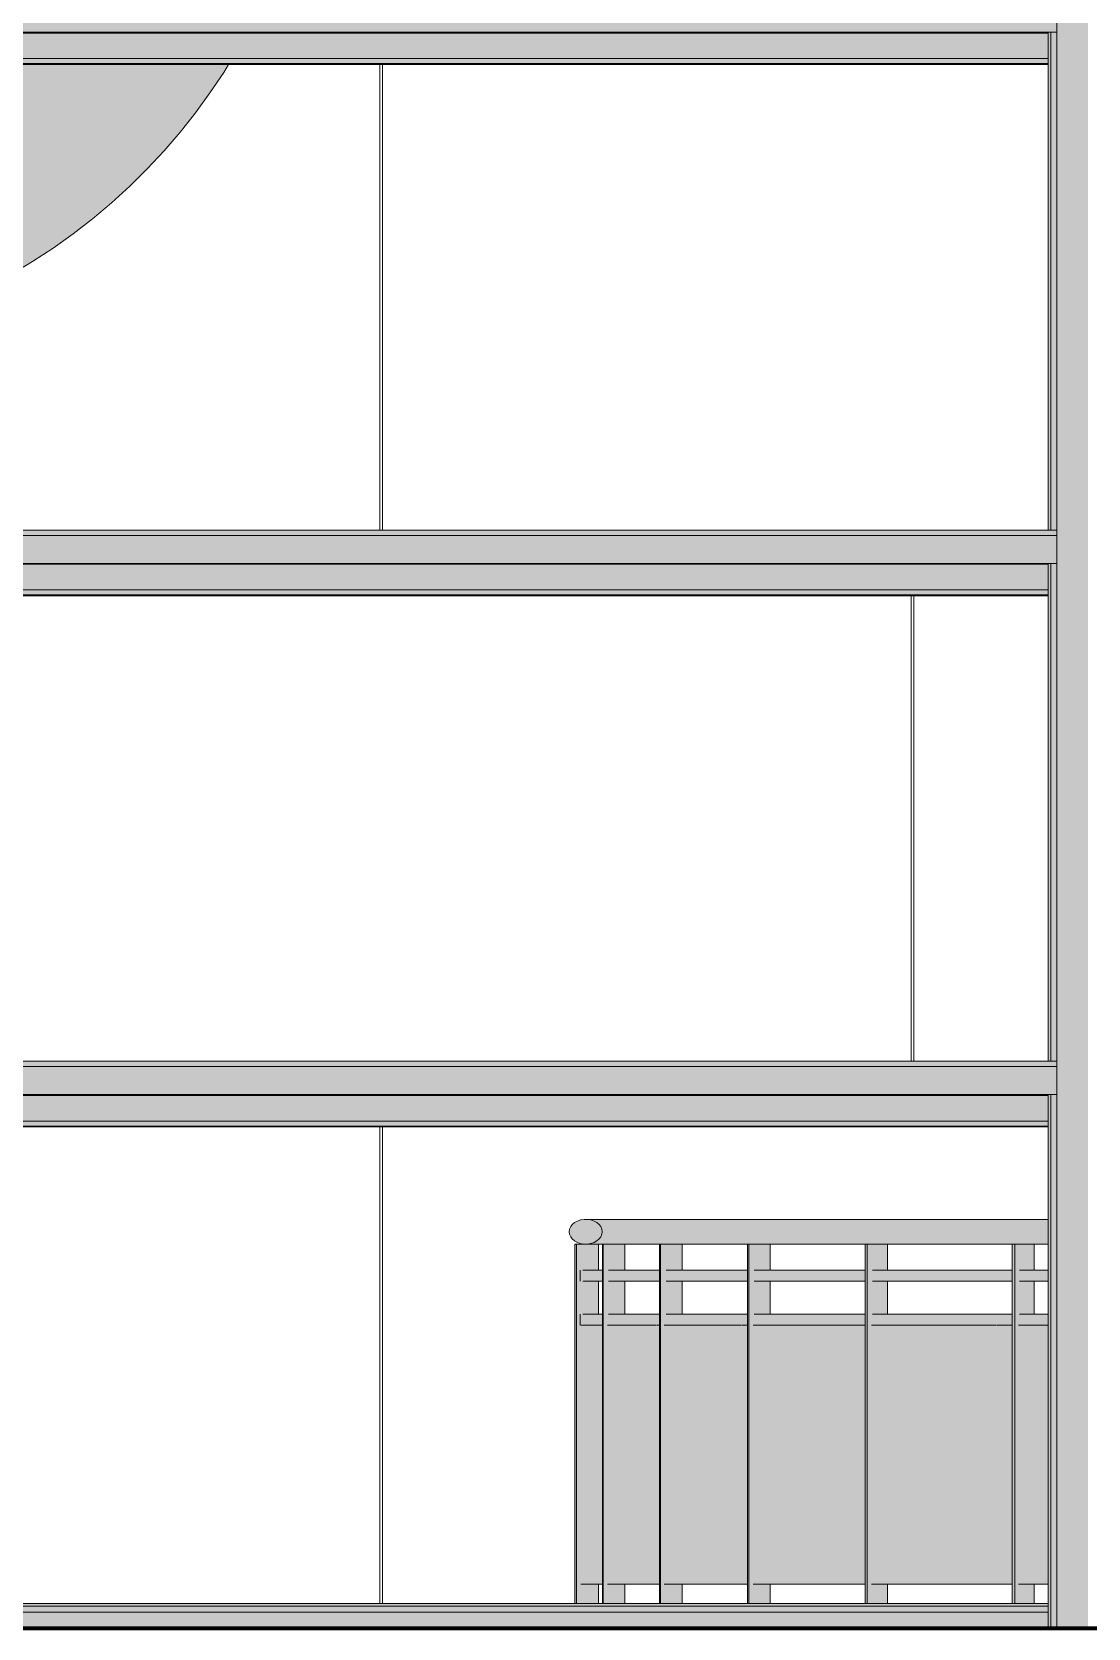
# Model space of a CAD drawing. Header units: inches. Extents: x 20478 to 36715, y -248 to 750.
# Drawn here: x 29680.1 to 29776, y 0 to 145 of the extents above; entities that cross this region are included whole.
import ezdxf

# ---------------------------------------------------------------- set-up
doc = ezdxf.new("R2010")
doc.units = ezdxf.units.IN
doc.header["$MEASUREMENT"] = 0
for name, color, linetype, lineweight in [('A-FLOR-HRAL', 11, 'Continuous', 9), ('A-GLAZ-CWMG', 51, 'Continuous', 9), ('A-WALL-PATT', 111, 'Continuous', 13), ('C-TOPO', 7, 'Continuous', 9), ('M-HVAC-DUCT', 70, 'Continuous', 9), ('S-BEAM', 12, 'Continuous', 9)]:
    doc.layers.add(name, color=color, linetype=linetype, lineweight=lineweight)

# ---------------------------------------------------------------- blocks, each defined once
blk = doc.blocks.new('Girt_Z - 8_D-984127-Elevation - East')
at = {"layer": 'S-BEAM'}
for points in [[(-22223.26, 99.25), (-22223.26, 99.73), (-22364.05, 99.73), (-22364.05, 99.25), (-22259.23, 99.25)], [(-22223.26, 96.88), (-22223.26, 99.25), (-22364.05, 99.25), (-22364.05, 96.88), (-22259.23, 96.88)], [(-22317.33, 96.7), (-22223.26, 96.73), (-22223.26, 96.88), (-22364.05, 96.88), (-22364.05, 96.7), (-22336.7, 96.7)]]:
    blk.add_hatch(color=256, dxfattribs=at).paths.add_polyline_path(points, flags=0)
h = blk.add_hatch(color=256, dxfattribs=at)
h.paths.add_polyline_path([(-22360.05, 96.62), (-22360.05, 96.7), (-22360.55, 96.66), (-22360.55, 96.62)], flags=0)
h.paths.add_polyline_path([(-22336.7, 96.62), (-22334.24, 96.66), (-22334.24, 96.7), (-22358.8, 96.66), (-22358.8, 96.62), (-22356.06, 96.62)], flags=0)
h.paths.add_polyline_path([(-22318.51, 96.62), (-22224.05, 96.66), (-22224.05, 96.7), (-22332.99, 96.66), (-22332.99, 96.62)], flags=0)
h = blk.add_hatch(color=256, dxfattribs=at)
h.paths.add_polyline_path([(-22360.55, 94.3), (-22360.05, 94.3), (-22360.05, 96.62), (-22360.55, 96.62), (-22360.55, 95.13)], flags=0)
h.paths.add_polyline_path([(-22334.41, 94.3), (-22334.25, 96.62), (-22358.8, 96.62), (-22358.8, 94.3), (-22336.7, 94.3)], flags=0)
h.paths.add_polyline_path([(-22224.05, 94.3), (-22224.05, 96.62), (-22332.99, 96.62), (-22333.16, 94.3), (-22259.23, 94.3)], flags=0)
h = blk.add_hatch(color=256, dxfattribs=at)
h.paths.add_polyline_path([(-22318.51, 93.85), (-22224.05, 93.85), (-22224.05, 94.3), (-22333.16, 94.3), (-22333.19, 93.85)], flags=0)
h.paths.add_polyline_path([(-22360.55, 93.85), (-22360.05, 93.85), (-22360.05, 94.3), (-22360.55, 94.25)], flags=0)
h.paths.add_polyline_path([(-22358.8, 93.85), (-22334.45, 93.85), (-22334.41, 94.3), (-22358.8, 94.3)], flags=0)
h = blk.add_hatch(color=256, dxfattribs=at)
h.paths.add_polyline_path([(-22360.55, 93.77), (-22360.05, 93.77), (-22360.05, 93.85), (-22360.55, 93.85)], flags=0)
h.paths.add_polyline_path([(-22224.05, 93.77), (-22224.05, 93.85), (-22333.19, 93.85), (-22333.2, 93.77), (-22259.23, 93.77)], flags=0)
h.paths.add_polyline_path([(-22358.8, 93.77), (-22334.45, 93.77), (-22334.45, 93.85), (-22358.8, 93.85)], flags=0)
for p, q in [((-22364.05, 99.25), (-22364.05, 99.73)), ((-22364.05, 99.73), (-22223.26, 99.73)), ((-22364.05, 96.88), (-22364.05, 99.25)), ((-22364.05, 99.25), (-22223.26, 99.25)), ((-22364.05, 96.7), (-22364.05, 96.88)), ((-22364.05, 96.7), (-22223.26, 96.7)), ((-22360.55, 96.62), (-22360.05, 96.62)), ((-22358.8, 96.62), (-22334.25, 96.62)), ((-22332.99, 96.62), (-22224.05, 96.62)), ((-22360.55, 94.3), (-22360.05, 94.3)), ((-22358.8, 94.3), (-22334.41, 94.3)), ((-22333.16, 94.3), (-22224.05, 94.3)), ((-22360.55, 93.85), (-22360.05, 93.85)), ((-22360.55, 93.77), (-22360.05, 93.77)), ((-22358.8, 93.85), (-22334.45, 93.85)), ((-22358.8, 93.77), (-22334.45, 93.77)), ((-22333.2, 93.77), (-22224.05, 93.77)), ((-22333.19, 93.85), (-22224.05, 93.85))]:
    blk.add_line(p, q, dxfattribs=at)
blk = doc.blocks.new('Girt_Z - 8_D-984128-Elevation - East')
at = {"layer": 'S-BEAM'}
for points in [[(-22223.26, 51), (-22223.26, 51.48), (-22357.09, 51.48), (-22357.09, 51), (-22239.87, 51)], [(-22297.97, 48.63), (-22223.26, 48.63), (-22223.26, 51), (-22357.09, 51), (-22357.09, 48.63), (-22336.7, 48.63)], [(-22278.6, 48.45), (-22223.26, 48.48), (-22223.26, 48.63), (-22357.09, 48.63), (-22357.09, 48.45), (-22297.97, 48.45)]]:
    blk.add_hatch(color=256, dxfattribs=at).paths.add_polyline_path(points, flags=0)
h = blk.add_hatch(color=256, dxfattribs=at)
h.paths.add_polyline_path([(-22357.09, 48.37), (-22337.77, 48.41), (-22337.77, 48.45), (-22357.09, 48.41)], flags=0)
h.paths.add_polyline_path([(-22318.51, 48.37), (-22224.05, 48.41), (-22224.05, 48.45), (-22336.52, 48.41), (-22336.52, 48.37)], flags=0)
h = blk.add_hatch(color=256, dxfattribs=at)
h.paths.add_polyline_path([(-22357.09, 46.05), (-22337.94, 46.05), (-22337.77, 48.37), (-22357.09, 48.37)], flags=0)
h.paths.add_polyline_path([(-22224.05, 46.05), (-22224.05, 48.37), (-22336.52, 48.37), (-22336.69, 46.05), (-22239.87, 46.05)], flags=0)
h = blk.add_hatch(color=256, dxfattribs=at)
h.paths.add_polyline_path([(-22357.09, 45.6), (-22337.97, 45.6), (-22337.94, 46.05), (-22357.09, 46.05)], flags=0)
h.paths.add_polyline_path([(-22224.05, 45.6), (-22224.05, 46.05), (-22336.69, 46.05), (-22336.7, 45.6), (-22239.87, 45.6)], flags=0)
h = blk.add_hatch(color=256, dxfattribs=at)
h.paths.add_polyline_path([(-22224.05, 45.52), (-22224.05, 45.6), (-22336.72, 45.6), (-22336.7, 45.52), (-22239.87, 45.52)], flags=0)
h.paths.add_polyline_path([(-22356.06, 45.52), (-22337.98, 45.52), (-22337.97, 45.6), (-22357.09, 45.6), (-22357.09, 45.52)], flags=0)
for p, q in [((-22357.09, 51), (-22357.09, 51.48)), ((-22357.09, 51.48), (-22223.26, 51.48)), ((-22357.09, 48.63), (-22357.09, 51)), ((-22357.09, 51), (-22223.26, 51)), ((-22357.09, 48.45), (-22357.09, 48.63)), ((-22357.09, 48.45), (-22223.26, 48.45)), ((-22357.09, 48.37), (-22357.09, 48.45)), ((-22357.09, 46.05), (-22357.09, 48.37)), ((-22357.09, 48.37), (-22337.77, 48.37)), ((-22336.52, 48.37), (-22224.05, 48.37)), ((-22357.09, 45.6), (-22357.09, 46.05)), ((-22357.09, 46.05), (-22337.94, 46.05)), ((-22357.09, 45.52), (-22357.09, 45.6)), ((-22357.09, 45.6), (-22337.97, 45.6)), ((-22357.09, 45.52), (-22337.98, 45.52)), ((-22336.7, 45.6), (-22224.05, 45.6)), ((-22336.7, 45.52), (-22224.05, 45.52)), ((-22336.69, 46.05), (-22224.05, 46.05))]:
    blk.add_line(p, q, dxfattribs=at)
blk = doc.blocks.new('Girt_Z - 8_D-V123-Elevation - East')
at = {"layer": 'S-BEAM'}
for points in [[(-22223.26, 147.5), (-22223.26, 147.98), (-22364.05, 147.98), (-22364.05, 147.5), (-22259.23, 147.5)], [(-22223.26, 145.13), (-22223.26, 147.5), (-22364.05, 147.5), (-22364.05, 145.13), (-22259.23, 145.13)], [(-22322.17, 144.95), (-22223.26, 144.98), (-22223.26, 145.13), (-22364.05, 145.13), (-22364.05, 144.95), (-22327.01, 144.95)]]:
    blk.add_hatch(color=256, dxfattribs=at).paths.add_polyline_path(points, flags=0)
h = blk.add_hatch(color=256, dxfattribs=at)
h.paths.add_polyline_path([(-22364.05, 144.87), (-22360.05, 144.91), (-22360.05, 144.95), (-22364.05, 144.91)], flags=0)
h.paths.add_polyline_path([(-22330.72, 144.87), (-22330.71, 144.95), (-22358.8, 144.91), (-22358.8, 144.87), (-22331.86, 144.87)], flags=0)
h.paths.add_polyline_path([(-22329.47, 144.87), (-22224.05, 144.91), (-22224.05, 144.95), (-22329.46, 144.91), (-22329.47, 144.87)], flags=0)
h = blk.add_hatch(color=256, dxfattribs=at)
h.paths.add_polyline_path([(-22331.86, 142.55), (-22330.89, 142.55), (-22330.72, 144.87), (-22358.8, 144.87), (-22358.8, 142.55), (-22336.7, 142.55)], flags=0)
h.paths.add_polyline_path([(-22224.05, 142.55), (-22224.05, 144.87), (-22329.47, 144.87), (-22329.64, 142.55), (-22259.23, 142.55)], flags=0)
h.paths.add_polyline_path([(-22360.91, 142.55), (-22360.05, 142.55), (-22360.05, 144.87), (-22364.05, 144.87), (-22364.05, 142.55)], flags=0)
h = blk.add_hatch(color=256, dxfattribs=at)
h.paths.add_polyline_path([(-22331.86, 142.1), (-22330.92, 142.1), (-22330.89, 142.55), (-22358.8, 142.55), (-22358.8, 142.1), (-22336.7, 142.1)], flags=0)
h.paths.add_polyline_path([(-22224.05, 142.1), (-22224.05, 142.55), (-22329.64, 142.55), (-22329.67, 142.1), (-22259.23, 142.1)], flags=0)
h.paths.add_polyline_path([(-22360.91, 142.1), (-22360.05, 142.1), (-22360.05, 142.55), (-22364.05, 142.55), (-22364.05, 142.1)], flags=0)
h = blk.add_hatch(color=256, dxfattribs=at)
h.paths.add_polyline_path([(-22331.86, 142.02), (-22330.93, 142.02), (-22330.92, 142.1), (-22358.8, 142.1), (-22358.8, 142.02), (-22336.7, 142.02)], flags=0)
h.paths.add_polyline_path([(-22224.05, 142.02), (-22224.05, 142.1), (-22329.67, 142.1), (-22329.67, 142.02), (-22259.23, 142.02)], flags=0)
h.paths.add_polyline_path([(-22360.91, 142.02), (-22360.05, 142.02), (-22360.05, 142.1), (-22364.05, 142.1), (-22364.05, 142.02)], flags=0)
for p, q in [((-22364.05, 147.5), (-22364.05, 147.98)), ((-22364.05, 147.98), (-22223.26, 147.98)), ((-22364.05, 145.13), (-22364.05, 147.5)), ((-22364.05, 147.5), (-22223.26, 147.5)), ((-22364.05, 144.95), (-22364.05, 145.13)), ((-22364.05, 144.95), (-22223.26, 144.95)), ((-22364.05, 144.87), (-22364.05, 144.95)), ((-22364.05, 142.55), (-22364.05, 144.87)), ((-22364.05, 144.87), (-22360.05, 144.87)), ((-22358.8, 144.87), (-22330.72, 144.87)), ((-22329.47, 144.87), (-22224.05, 144.87)), ((-22364.05, 142.1), (-22364.05, 142.55)), ((-22364.05, 142.55), (-22360.05, 142.55)), ((-22364.05, 142.02), (-22364.05, 142.1)), ((-22364.05, 142.1), (-22360.05, 142.1)), ((-22358.8, 142.55), (-22330.89, 142.55)), ((-22358.8, 142.1), (-22330.92, 142.1)), ((-22329.67, 142.1), (-22224.05, 142.1)), ((-22329.64, 142.55), (-22224.05, 142.55)), ((-22364.05, 142.02), (-22360.05, 142.02)), ((-22358.8, 142.02), (-22330.93, 142.02)), ((-22329.67, 142.02), (-22224.05, 142.02))]:
    blk.add_line(p, q, dxfattribs=at)
blk = doc.blocks.new('Round Elbow - 1_5 D-V127-Elevation - East')
at = {"layer": 'M-HVAC-DUCT'}
h = blk.add_hatch(color=256, dxfattribs=at)
h.paths.add_polyline_path([(-22331.46, 117.52), (-22330.73, 117.69), (-22325.52, 119.47), (-22320.56, 121.72), (-22316.57, 123.94), (-22312.31, 126.86), (-22307.99, 130.51), (-22304.67, 133.82), (-22301.2, 138.04), (-22298.49, 142.02), (-22316.27, 142.02), (-22317.95, 140.34), (-22321.37, 137.57), (-22325.24, 135.08), (-22328.97, 133.18), (-22330.36, 132.64), (-22331.46, 117.56)], flags=0)
h.paths.add_polyline_path([(-22310.99, 147.98), (-22295.31, 147.98), (-22293.81, 151.39), (-22292.19, 156.23), (-22291.01, 161.26), (-22290.27, 166.95), (-22290.05, 171.55), (-22304.05, 171.55), (-22304.28, 167.15), (-22304.97, 162.82), (-22306.11, 158.57), (-22307.68, 154.47), (-22309.68, 150.55), (-22311.35, 147.98)], flags=0)
h = blk.add_hatch(color=256, dxfattribs=at)
h.paths.add_polyline_path([(-22330.36, 132.65), (-22328.97, 133.18), (-22324.59, 135.48), (-22321, 137.87), (-22317.95, 140.34), (-22316.27, 142.02), (-22329.67, 142.02), (-22330.32, 133.18)], flags=0)
h.paths.add_polyline_path([(-22314.71, 147.98), (-22311.35, 147.98), (-22309.68, 150.55), (-22307.65, 154.56), (-22306.11, 158.57), (-22304.97, 162.82), (-22304.28, 167.16), (-22304.05, 171.55), (-22318.05, 171.55), (-22318.37, 167.53), (-22319.07, 164.12), (-22320.22, 160.77), (-22321.8, 157.55), (-22323.84, 154.51), (-22326.5, 151.53), (-22329.15, 149.19), (-22329.22, 147.98), (-22315.11, 147.98)], flags=0)
for p, q in [((-22318.05, 171.55), (-22304.05, 171.55)), ((-22304.05, 171.55), (-22290.05, 171.55))]:
    blk.add_line(p, q, dxfattribs=at)
at = {"layer": 'M-HVAC-DUCT', "flags": 128}
for points in [[(-22318.05, 171.55), (-22318.08, 170.43), (-22318.14, 169.31), (-22318.25, 168.2), (-22318.41, 167.09), (-22318.61, 165.99), (-22318.86, 164.9), (-22319.14, 163.81), (-22319.47, 162.74), (-22319.85, 161.69), (-22320.26, 160.65), (-22320.72, 159.63), (-22321.22, 158.62), (-22321.75, 157.64), (-22322.33, 156.68), (-22322.94, 155.74), (-22323.59, 154.83), (-22324.28, 153.95), (-22325, 153.09), (-22325.76, 152.26), (-22326.55, 151.47), (-22327.36, 150.7), (-22328.21, 149.97), (-22329.09, 149.27)], [(-22295.27, 147.98), (-22294.71, 149.19), (-22293.86, 151.26), (-22293.09, 153.36), (-22292.4, 155.5), (-22291.8, 157.65), (-22291.29, 159.83), (-22290.87, 162.03), (-22290.53, 164.25), (-22290.28, 166.47), (-22290.13, 168.71), (-22290.06, 170.95), (-22290.05, 171.55)], [(-22331.47, 117.5), (-22330.58, 117.73), (-22328.44, 118.39), (-22326.33, 119.14), (-22324.25, 119.97), (-22322.2, 120.89), (-22320.19, 121.88), (-22318.23, 122.95), (-22316.31, 124.11), (-22314.43, 125.33), (-22312.61, 126.63), (-22310.84, 128.01), (-22309.13, 129.45), (-22307.47, 130.96), (-22305.88, 132.54), (-22304.35, 134.17), (-22302.89, 135.87), (-22301.5, 137.63), (-22300.18, 139.43), (-22298.93, 141.29), (-22298.49, 142.02)]]:
    blk.add_lwpolyline(points, dxfattribs=at)
blk = doc.blocks.new('Rectangular Mullion - Profile_Polycarbonate_Lower-934533-Elevation - East')
at = {"layer": 'A-GLAZ-CWMG'}
for points in [[(-22259.23, 1.99), (-22224.05, 1.99), (-22224.05, 2.24), (-22366.82, 2.24), (-22366.82, 1.99), (-22264.07, 1.99)], [(-22366.82, 1.46), (-22224.05, 1.46), (-22224.05, 1.99), (-22366.82, 1.99)], [(-22259.23, 0), (-22224.05, 0), (-22224.05, 1.46), (-22366.82, 1.46), (-22366.82, 0), (-22268.92, 0)]]:
    blk.add_hatch(color=256, dxfattribs=at).paths.add_polyline_path(points, flags=0)
for p, q in [((-22366.82, 1.99), (-22366.82, 2.24)), ((-22366.82, 2.24), (-22224.05, 2.24)), ((-22366.82, 1.99), (-22224.05, 1.99)), ((-22366.82, 0), (-22366.82, 1.46)), ((-22366.82, 1.46), (-22224.05, 1.46)), ((-22224.05, 2.24), (-22224.05, 1.99)), ((-22224.05, 1.46), (-22224.05, 0))]:
    blk.add_line(p, q, dxfattribs=at)
blk = doc.blocks.new('Rectangular Mullion - Profile_Polycarbonate_right-1002646-Elevation - East')
at = {"layer": 'A-GLAZ-CWMG'}
blk.add_hatch(color=256, dxfattribs=at).paths.add_polyline_path([(-22220.5, 0), (-22220.43, 0), (-22220.43, 343.73), (-22223.26, 340.78), (-22223.26, 0)], flags=0)
h = blk.add_hatch(color=256, dxfattribs=at)
h.paths.add_polyline_path([(-22223.8, 0), (-22223.26, 0), (-22223.26, 48.45), (-22223.8, 48.45), (-22223.8, 20.11)], flags=0)
h.paths.add_polyline_path([(-22223.26, 51.48), (-22223.26, 96.7), (-22223.8, 96.7), (-22223.8, 51.48)], flags=0)
h.paths.add_polyline_path([(-22223.8, 99.73), (-22223.26, 99.73), (-22223.26, 144.95), (-22223.8, 144.95)], flags=0)
h.paths.add_polyline_path([(-22223.26, 147.98), (-22223.26, 241.45), (-22223.8, 241.45), (-22223.8, 147.98)], flags=0)
h.paths.add_polyline_path([(-22223.26, 244.48), (-22223.26, 289.7), (-22223.8, 289.7), (-22223.8, 244.48)], flags=0)
h.paths.add_polyline_path([(-22223.8, 292.73), (-22223.26, 292.73), (-22223.26, 340.78), (-22223.8, 340.22), (-22223.8, 296.74)], flags=0)
h = blk.add_hatch(color=256, dxfattribs=at)
h.paths.add_polyline_path([(-22224.05, 0), (-22223.8, 0), (-22223.8, 48.45), (-22224.05, 48.45), (-22224.05, 1.46)], flags=0)
h.paths.add_polyline_path([(-22223.8, 51.48), (-22223.8, 96.7), (-22224.05, 96.7), (-22224.05, 51.48)], flags=0)
h.paths.add_polyline_path([(-22224.05, 99.73), (-22223.8, 99.73), (-22223.8, 144.95), (-22224.05, 144.95)], flags=0)
h.paths.add_polyline_path([(-22224.05, 147.98), (-22223.8, 147.98), (-22223.8, 241.45), (-22224.05, 241.45), (-22224.05, 170.15)], flags=0)
h.paths.add_polyline_path([(-22224.05, 244.48), (-22223.8, 244.48), (-22223.8, 289.7), (-22224.05, 289.7), (-22224.05, 245.17)], flags=0)
h.paths.add_polyline_path([(-22223.8, 292.73), (-22223.8, 340.22), (-22224.05, 339.96), (-22224.05, 292.73)], flags=0)
for p, q in [((-22223.26, 0), (-22223.26, 340.78)), ((-22224.05, 99.73), (-22224.05, 144.95)), ((-22223.8, 99.73), (-22223.8, 144.95)), ((-22224.05, 51.48), (-22224.05, 96.7)), ((-22223.8, 51.48), (-22223.8, 96.7)), ((-22224.05, 1.46), (-22224.05, 48.45)), ((-22223.8, 0), (-22223.8, 48.45))]:
    blk.add_line(p, q, dxfattribs=at)
blk = doc.blocks.new('Railing - 2_ x 1_2_-939656-Elevation - East')
at = {"layer": 'A-FLOR-HRAL'}
blk.add_hatch(color=256, dxfattribs=at).paths.add_polyline_path([(-22266.9, 2.24), (-22266.9, 34.87), (-22267.05, 34.87), (-22267.05, 2.24)], flags=0)
for p, q in [((-22266.9, 34.87), (-22267.05, 34.87)), ((-22267.05, 34.87), (-22267.05, 2.24))]:
    blk.add_line(p, q, dxfattribs=at)
blk = doc.blocks.new('Railing - 2_ x 1_2_-V130-Elevation - East')
at = {"layer": 'A-FLOR-HRAL'}
for points in [[(-22264.89, 2.24), (-22264.89, 4), (-22266.49, 4), (-22266.49, 27.5), (-22266.35, 27.5), (-22266.31, 28.5), (-22264.89, 28.5), (-22264.89, 31.5), (-22266.35, 31.5), (-22266.31, 32.5), (-22264.89, 32.5), (-22264.89, 34.87), (-22266.88, 34.87), (-22266.88, 2.24), (-22266.49, 2.24)], [(-22266.9, 2.24), (-22266.88, 2.24), (-22266.9, 6.04)]]:
    blk.add_hatch(color=256, dxfattribs=at).paths.add_polyline_path(points, flags=0)
for p, q in [((-22266.88, 34.87), (-22266.9, 34.87)), ((-22266.9, 2.24), (-22266.9, 34.87)), ((-22264.89, 34.87), (-22266.88, 34.87)), ((-22266.88, 34.87), (-22266.88, 2.24)), ((-22264.89, 32.5), (-22264.89, 34.87)), ((-22264.89, 28.5), (-22264.89, 31.5)), ((-22264.89, 2.24), (-22264.89, 4))]:
    blk.add_line(p, q, dxfattribs=at)
blk = doc.blocks.new('Railing - 2_ 8_-939652-Elevation - East')
at = {"layer": 'A-FLOR-HRAL'}
blk.add_hatch(color=256, dxfattribs=at).paths.add_polyline_path([(-22264.54, 4), (-22264.54, 27.5), (-22266.49, 27.5), (-22266.49, 4)], flags=0)
for p, q in [((-22266.27, 27.5), (-22266.5, 27.5)), ((-22266.5, 4), (-22264.54, 4))]:
    blk.add_line(p, q, dxfattribs=at)
blk = doc.blocks.new('Railing - 2_ x 1_2_-V131-Elevation - East')
at = {"layer": 'A-FLOR-HRAL'}
for points in [[(-22264.54, 2.24), (-22264.48, 2.24), (-22264.48, 34.87), (-22264.54, 34.87), (-22264.54, 6.04)], [(-22264.09, 2.24), (-22262.5, 2.24), (-22262.5, 4), (-22264.09, 4), (-22264.07, 27.5), (-22263.94, 27.5), (-22263.94, 28.5), (-22262.5, 28.5), (-22262.5, 31.5), (-22263.94, 31.5), (-22263.94, 32.5), (-22262.5, 32.5), (-22262.5, 34.87), (-22264.48, 34.87), (-22264.48, 2.24)]]:
    blk.add_hatch(color=256, dxfattribs=at).paths.add_polyline_path(points, flags=0)
for p, q in [((-22264.48, 34.87), (-22264.54, 34.87)), ((-22264.54, 2.24), (-22264.54, 34.87)), ((-22262.5, 34.87), (-22264.48, 34.87)), ((-22264.48, 34.87), (-22264.48, 2.24)), ((-22262.5, 32.5), (-22262.5, 34.87)), ((-22262.5, 28.5), (-22262.5, 31.5)), ((-22262.5, 2.24), (-22262.5, 4))]:
    blk.add_line(p, q, dxfattribs=at)
blk = doc.blocks.new('Railing - 2_ 8_-V132-Elevation - East')
at = {"layer": 'A-FLOR-HRAL'}
blk.add_hatch(color=256, dxfattribs=at).paths.add_polyline_path([(-22264.09, 4), (-22259.35, 4), (-22259.35, 27.5), (-22264.09, 27.5), (-22264.09, 6.04)], flags=0)
for p, q in [((-22263.4, 27.5), (-22264.07, 27.5)), ((-22259.35, 27.5), (-22259.63, 27.5)), ((-22264.07, 4), (-22259.35, 4))]:
    blk.add_line(p, q, dxfattribs=at)
blk = doc.blocks.new('Railing - 2_ x 1_2_-V133-Elevation - East')
at = {"layer": 'A-FLOR-HRAL'}
for points in [[(-22259.35, 2.24), (-22259.25, 2.24), (-22259.25, 34.87), (-22259.35, 34.87), (-22259.35, 10.73)], [(-22259.23, 2.24), (-22257.29, 2.24), (-22257.29, 4), (-22258.86, 4), (-22258.86, 27.5), (-22258.71, 27.5), (-22258.71, 28.5), (-22257.29, 28.5), (-22257.29, 31.5), (-22258.71, 31.5), (-22258.71, 32.5), (-22257.29, 32.5), (-22257.29, 34.87), (-22259.25, 34.87), (-22259.25, 2.24)]]:
    blk.add_hatch(color=256, dxfattribs=at).paths.add_polyline_path(points, flags=0)
for p, q in [((-22259.25, 34.87), (-22259.35, 34.87)), ((-22259.35, 2.24), (-22259.35, 34.87)), ((-22257.29, 34.87), (-22259.25, 34.87)), ((-22259.25, 34.87), (-22259.25, 2.24)), ((-22257.29, 32.5), (-22257.29, 34.87)), ((-22257.29, 28.5), (-22257.29, 31.5)), ((-22257.29, 2.24), (-22257.29, 4))]:
    blk.add_line(p, q, dxfattribs=at)
blk = doc.blocks.new('Railing - 2_ 8_-V134-Elevation - East')
at = {"layer": 'A-FLOR-HRAL'}
blk.add_hatch(color=256, dxfattribs=at).paths.add_polyline_path([(-22251.37, 4), (-22251.37, 27.5), (-22258.86, 27.5), (-22258.86, 4)], flags=0)
for p, q in [((-22258.11, 27.5), (-22258.92, 27.5)), ((-22251.37, 27.5), (-22251.86, 27.5)), ((-22258.92, 4), (-22251.37, 4))]:
    blk.add_line(p, q, dxfattribs=at)
blk = doc.blocks.new('Railing - 2_ x 1_2_-V135-Elevation - East')
at = {"layer": 'A-FLOR-HRAL'}
for points in [[(-22251.37, 2.24), (-22251.23, 2.24), (-22251.23, 34.87), (-22251.37, 34.87), (-22251.37, 20.11)], [(-22249.31, 2.24), (-22249.31, 4), (-22250.85, 4), (-22250.85, 27.5), (-22250.72, 27.5), (-22250.72, 28.5), (-22249.31, 28.5), (-22249.31, 31.5), (-22250.72, 31.5), (-22250.72, 32.5), (-22249.31, 32.5), (-22249.31, 34.87), (-22251.23, 34.87), (-22251.23, 2.24), (-22250.85, 2.24)]]:
    blk.add_hatch(color=256, dxfattribs=at).paths.add_polyline_path(points, flags=0)
for p, q in [((-22251.23, 34.87), (-22251.37, 34.87)), ((-22251.37, 2.24), (-22251.37, 34.87)), ((-22249.31, 34.87), (-22251.23, 34.87)), ((-22251.23, 34.87), (-22251.23, 2.24)), ((-22249.31, 32.5), (-22249.31, 34.87)), ((-22249.31, 28.5), (-22249.31, 31.5)), ((-22249.31, 2.24), (-22249.31, 4))]:
    blk.add_line(p, q, dxfattribs=at)
blk = doc.blocks.new('Railing - 2_ 8_-V136-Elevation - East')
at = {"layer": 'A-FLOR-HRAL'}
blk.add_hatch(color=256, dxfattribs=at).paths.add_polyline_path([(-22240.67, 4), (-22240.67, 27.5), (-22250.85, 27.5), (-22250.85, 4)], flags=0)
for p, q in [((-22249.41, 27.5), (-22250.85, 27.5)), ((-22240.67, 27.5), (-22241.57, 27.5)), ((-22250.85, 4), (-22240.67, 4))]:
    blk.add_line(p, q, dxfattribs=at)
blk = doc.blocks.new('Railing - 2_ x 1_2_-V137-Elevation - East')
at = {"layer": 'A-FLOR-HRAL'}
for points in [[(-22240.67, 2.24), (-22240.48, 2.24), (-22240.48, 34.87), (-22240.67, 34.87), (-22240.67, 20.11)], [(-22240.48, 2.24), (-22238.63, 2.24), (-22238.63, 4), (-22240.11, 4), (-22240.11, 27.5), (-22239.96, 27.5), (-22239.96, 28.5), (-22238.63, 28.5), (-22238.63, 31.5), (-22239.96, 31.5), (-22239.96, 32.5), (-22238.63, 32.5), (-22238.63, 34.87), (-22240.48, 34.87), (-22240.48, 20.11)]]:
    blk.add_hatch(color=256, dxfattribs=at).paths.add_polyline_path(points, flags=0)
for p, q in [((-22240.48, 34.87), (-22240.67, 34.87)), ((-22240.67, 2.24), (-22240.67, 34.87)), ((-22238.63, 34.87), (-22240.48, 34.87)), ((-22240.48, 34.87), (-22240.48, 2.24)), ((-22238.63, 32.5), (-22238.63, 34.87)), ((-22238.63, 28.5), (-22238.63, 31.5)), ((-22238.63, 2.24), (-22238.63, 4))]:
    blk.add_line(p, q, dxfattribs=at)
blk = doc.blocks.new('Railing - 2_ 8_-V138-Elevation - East')
at = {"layer": 'A-FLOR-HRAL'}
blk.add_hatch(color=256, dxfattribs=at).paths.add_polyline_path([(-22227.32, 4), (-22227.32, 27.5), (-22240.11, 27.5), (-22240.11, 4)], flags=0)
for p, q in [((-22238.66, 27.5), (-22240.11, 27.5)), ((-22227.32, 27.5), (-22228.69, 27.5)), ((-22240.11, 4), (-22227.32, 4))]:
    blk.add_line(p, q, dxfattribs=at)
blk = doc.blocks.new('Railing - 2_ x 1_2_-V139-Elevation - East')
at = {"layer": 'A-FLOR-HRAL'}
for points in [[(-22227.32, 2.24), (-22227.09, 2.24), (-22227.09, 34.87), (-22227.32, 34.87), (-22227.32, 20.11)], [(-22227.09, 2.24), (-22225.31, 2.24), (-22225.31, 4), (-22226.74, 4), (-22226.74, 27.5), (-22226.65, 27.5), (-22226.65, 28.5), (-22225.31, 28.5), (-22225.34, 31.5), (-22226.65, 31.5), (-22226.65, 32.5), (-22225.31, 32.5), (-22225.34, 34.87), (-22227.09, 34.87), (-22227.09, 20.11)]]:
    blk.add_hatch(color=256, dxfattribs=at).paths.add_polyline_path(points, flags=0)
for p, q in [((-22227.09, 34.87), (-22227.32, 34.87)), ((-22227.32, 2.24), (-22227.32, 34.87)), ((-22225.31, 34.87), (-22227.09, 34.87)), ((-22227.09, 34.87), (-22227.09, 2.24)), ((-22225.31, 32.5), (-22225.31, 34.87)), ((-22225.31, 28.5), (-22225.31, 31.5)), ((-22225.31, 2.24), (-22225.31, 4))]:
    blk.add_line(p, q, dxfattribs=at)
blk = doc.blocks.new('Railing - 2_ 8_-V140-Elevation - East')
at = {"layer": 'A-FLOR-HRAL'}
blk.add_hatch(color=256, dxfattribs=at).paths.add_polyline_path([(-22224.05, 4), (-22224.05, 27.5), (-22226.74, 27.5), (-22226.74, 4)], flags=0)
for p, q in [((-22224.74, 27.5), (-22226.74, 27.5)), ((-22226.74, 4), (-22224.05, 4))]:
    blk.add_line(p, q, dxfattribs=at)
blk = doc.blocks.new('Railing - Railing-939582-Elevation - East')
at = {"layer": 'A-FLOR-HRAL'}
h = blk.add_hatch(color=256, dxfattribs=at)
h.paths.add_polyline_path([(-22260.56, 31.5), (-22259.35, 31.5), (-22259.35, 32.5), (-22263.94, 32.5), (-22263.94, 31.5), (-22262.71, 31.5)], flags=0)
h.paths.add_polyline_path([(-22224.05, 31.5), (-22224.05, 32.5), (-22226.65, 32.5), (-22226.65, 31.5), (-22225.34, 31.5)], flags=0)
h.paths.add_polyline_path([(-22251.37, 31.5), (-22251.37, 32.5), (-22258.71, 32.5), (-22258.71, 31.5), (-22254.39, 31.5)], flags=0)
h.paths.add_polyline_path([(-22264.54, 31.5), (-22264.54, 32.5), (-22266.35, 32.5), (-22266.31, 31.5), (-22265.59, 31.5)], flags=0)
h.paths.add_polyline_path([(-22249.55, 31.5), (-22240.67, 31.5), (-22240.67, 32.5), (-22250.72, 32.5), (-22250.72, 31.5)], flags=0)
h.paths.add_polyline_path([(-22227.32, 31.5), (-22227.32, 32.5), (-22239.96, 32.5), (-22239.96, 31.5), (-22230.18, 31.5)], flags=0)
h = blk.add_hatch(color=256, dxfattribs=at)
h.paths.add_polyline_path([(-22264.54, 27.5), (-22264.54, 28.5), (-22266.35, 28.5), (-22266.31, 27.5), (-22265.59, 27.5)], flags=0)
h.paths.add_polyline_path([(-22228.69, 27.5), (-22227.32, 27.5), (-22227.32, 28.5), (-22239.96, 28.5), (-22239.96, 27.5), (-22230.18, 27.5)], flags=0)
h.paths.add_polyline_path([(-22224.05, 27.5), (-22224.05, 28.5), (-22226.65, 28.5), (-22226.65, 27.5), (-22224.74, 27.5)], flags=0)
h.paths.add_polyline_path([(-22259.35, 27.5), (-22259.35, 28.5), (-22263.94, 28.5), (-22263.94, 27.5), (-22259.63, 27.5)], flags=0)
h.paths.add_polyline_path([(-22250.72, 27.5), (-22240.67, 27.5), (-22240.67, 28.5), (-22250.72, 28.5), (-22250.72, 28.36)], flags=0)
h.paths.add_polyline_path([(-22251.37, 27.5), (-22251.37, 28.5), (-22258.71, 28.5), (-22258.71, 27.5), (-22251.86, 27.5)], flags=0)
for p, q in [((-22266.55, 32.5), (-22266.55, 31.5)), ((-22266.31, 32.5), (-22264.57, 32.5)), ((-22263.99, 32.5), (-22259.41, 32.5)), ((-22258.76, 32.5), (-22251.38, 32.5)), ((-22250.75, 32.5), (-22240.72, 32.5)), ((-22240.02, 32.5), (-22227.34, 32.5)), ((-22226.66, 32.5), (-22224.1, 32.5)), ((-22266.31, 31.5), (-22264.57, 31.5)), ((-22263.99, 31.5), (-22259.41, 31.5)), ((-22258.76, 31.5), (-22251.38, 31.5)), ((-22250.75, 31.5), (-22240.72, 31.5)), ((-22240.02, 31.5), (-22227.34, 31.5)), ((-22226.66, 31.5), (-22224.1, 31.5)), ((-22266.55, 28.5), (-22266.55, 27.5)), ((-22266.31, 28.5), (-22264.57, 28.5)), ((-22263.99, 28.5), (-22259.41, 28.5)), ((-22258.76, 28.5), (-22251.38, 28.5)), ((-22250.75, 28.5), (-22240.72, 28.5)), ((-22240.02, 28.5), (-22227.34, 28.5)), ((-22226.66, 28.5), (-22224.1, 28.5)), ((-22266.31, 27.5), (-22264.57, 27.5)), ((-22263.46, 27.5), (-22259.69, 27.5)), ((-22258.13, 27.5), (-22251.9, 27.5)), ((-22249.47, 27.5), (-22241.61, 27.5)), ((-22238.69, 27.5), (-22228.74, 27.5)), ((-22224.79, 27.5), (-22224.1, 27.5))]:
    blk.add_line(p, q, dxfattribs=at)
for name in ['Railing - 2_ x 1_2_-939656-Elevation - East', 'Railing - 2_ x 1_2_-V130-Elevation - East', 'Railing - 2_ x 1_2_-V131-Elevation - East', 'Railing - 2_ x 1_2_-V133-Elevation - East', 'Railing - 2_ x 1_2_-V135-Elevation - East', 'Railing - 2_ x 1_2_-V137-Elevation - East', 'Railing - 2_ x 1_2_-V139-Elevation - East', 'Railing - 2_ 8_-939652-Elevation - East', 'Railing - 2_ 8_-V132-Elevation - East', 'Railing - 2_ 8_-V134-Elevation - East', 'Railing - 2_ 8_-V136-Elevation - East', 'Railing - 2_ 8_-V138-Elevation - East', 'Railing - 2_ 8_-V140-Elevation - East']:
    blk.add_blockref(name, (0, 0))
blk = doc.blocks.new('Top Rail Type - Top Rail_Internal_-939601-Elevation - East')
at = {"layer": 'A-FLOR-HRAL'}
for points in [[(-22257.35, 36), (-22224.05, 36), (-22224.05, 37.12), (-22247.13, 37.12), (-22266.52, 37.07), (-22266.76, 36.98), (-22266.91, 36.9), (-22267.34, 36.54), (-22267.52, 36.23), (-22267.52, 36), (-22258.9, 36)], [(-22235.81, 34.87), (-22224.05, 34.93), (-22224.05, 36), (-22267.55, 36), (-22267.52, 35.77), (-22267.43, 35.7), (-22267.42, 35.54), (-22266.98, 35.14), (-22266.25, 34.9), (-22264.94, 34.88), (-22252.01, 34.88), (-22237.12, 34.87)]]:
    blk.add_hatch(color=256, dxfattribs=at).paths.add_polyline_path(points, flags=0)
blk.add_line((-22266.06, 37.12), (-22265.9, 37.12), dxfattribs=at)
at = {"layer": 'A-FLOR-HRAL', "flags": 128}
for points in [[(-22264.55, 36), (-22264.59, 36.23), (-22264.68, 36.46), (-22264.84, 36.66), (-22265.05, 36.84), (-22265.3, 36.97), (-22265.59, 37.07), (-22265.9, 37.12), (-22266.21, 37.12), (-22266.52, 37.07), (-22266.8, 36.97), (-22267.06, 36.84), (-22267.27, 36.66), (-22267.42, 36.46), (-22267.52, 36.23), (-22267.55, 36)], [(-22267.52, 36.23), (-22267.42, 36.46), (-22267.27, 36.66), (-22267.06, 36.84), (-22266.8, 36.97), (-22266.52, 37.07)], [(-22266.49, 37.07), (-22266.21, 37.12), (-22266.08, 37.12)], [(-22266.05, 37.12), (-22265.85, 37.12), (-22265.25, 37.12), (-22264.25, 37.12), (-22262.86, 37.12), (-22261.06, 37.12), (-22258.87, 37.12), (-22256.29, 37.12), (-22253.32, 37.12), (-22249.97, 37.12), (-22246.23, 37.12), (-22242.11, 37.12), (-22237.62, 37.12), (-22232.77, 37.12), (-22227.54, 37.12), (-22224.05, 37.12)], [(-22264.45, 37.12), (-22265.16, 37.12), (-22265.8, 37.12), (-22266.05, 37.12)], [(-22258.26, 37.12), (-22258.6, 37.12), (-22260.83, 37.12), (-22262.67, 37.12), (-22263.12, 37.12)], [(-22251.12, 37.12), (-22252.96, 37.12), (-22255.97, 37.12), (-22256.65, 37.12)], [(-22233.32, 37.12), (-22237.08, 37.12), (-22241.62, 37.12), (-22245.06, 37.12)], [(-22224.05, 37.12), (-22226.92, 37.12), (-22229.82, 37.12)], [(-22267.55, 36), (-22267.52, 35.77), (-22267.42, 35.54), (-22267.27, 35.34), (-22267.06, 35.16), (-22266.8, 35.03), (-22266.52, 34.93), (-22266.21, 34.88), (-22265.9, 34.88), (-22265.59, 34.93), (-22265.3, 35.03), (-22265.05, 35.16), (-22264.84, 35.34), (-22264.68, 35.54), (-22264.59, 35.77), (-22264.55, 36)], [(-22265.8, 34.9), (-22265.9, 34.88), (-22266.21, 34.88), (-22266.52, 34.93), (-22266.8, 35.03), (-22267.06, 35.16), (-22267.27, 35.34), (-22267.42, 35.54), (-22267.52, 35.77)], [(-22266.05, 34.87), (-22265.85, 34.87), (-22265.25, 34.87), (-22264.25, 34.87), (-22262.86, 34.87), (-22261.06, 34.87), (-22258.87, 34.87), (-22256.29, 34.87), (-22253.32, 34.87), (-22249.97, 34.87), (-22246.23, 34.87), (-22242.11, 34.87), (-22237.62, 34.87), (-22232.77, 34.87), (-22227.54, 34.87), (-22224.05, 34.87)], [(-22250.71, 34.87), (-22252.96, 34.87), (-22255.97, 34.87), (-22258.6, 34.87), (-22260.83, 34.87), (-22262.67, 34.87), (-22264.11, 34.87), (-22265.16, 34.87), (-22265.8, 34.87), (-22266.05, 34.87), (-22266.05, 34.87)], [(-22238.01, 34.87), (-22241.62, 34.87), (-22245.78, 34.87), (-22249.08, 34.87)], [(-22224.05, 34.87), (-22226.92, 34.87), (-22232.18, 34.87), (-22233.15, 34.87)]]:
    blk.add_lwpolyline(points, dxfattribs=at)

msp = doc.modelspace()

# ---------------------------------------------------------------- hatches: boundary and pattern name
at = {"layer": 'A-WALL-PATT', "lineweight": 9}
h = msp.add_hatch(dxfattribs=at)
h.set_pattern_fill('FP_17', color=256, style=0, pattern_type=2)
h.set_pattern_definition([(90, (-21433.43, -675.25), (-193, -193), [48, -145]), (180, (-21433.43, -675.25), (-2e-14, -193), [96.25, -96.75]), (270, (-21529.68, -627.25), (-193, -193), [48, -145]), (180, (-21433.43, -627.25), (-2e-14, -193), [96.25, -96.75]), (270, (-21529.93, -627.25), (-193, -193), [48, -145]), (180, (-21529.93, -627.25), (-2e-14, -193), [96.25, -96.75]), (90, (-21626.18, -675.25), (-193, -193), [48, -145]), (180, (-21529.93, -675.25), (-2e-14, -193), [96.25, -96.75]), (90, (-21481.43, -627), (-193, -193), [48, -145]), (180, (-21433.18, -627), (-2e-14, -193), [48.25, -144.75]), (180, (-21433.18, -579), (-2e-14, -193), [48.25, -144.75]), (90, (-21577.93, -627), (-193, -193), [48, -145]), (180, (-21481.68, -627), (-2e-14, -193), [96.25, -96.75]), (270, (-21481.68, -579), (-193, -193), [48, -145]), (180, (-21481.68, -579), (-2e-14, -193), [96.25, -96.75]), (180, (-21578.18, -627), (-2e-14, -193), [48, -145]), (270, (-21578.18, -579), (-193, -193), [48, -145]), (180, (-21578.18, -579), (-2e-14, -193), [48, -145]), (90, (-21433.43, -578.75), (-193, -193), [48, -145]), (180, (-21433.43, -578.75), (-2e-14, -193), [96.25, -96.75]), (270, (-21529.68, -530.75), (-193, -193), [48, -145]), (180, (-21433.43, -530.75), (-2e-14, -193), [96.25, -96.75]), (270, (-21529.93, -530.75), (-193, -193), [48, -145]), (180, (-21529.93, -530.75), (-2e-14, -193), [96.25, -96.75]), (270, (-21626.18, -530.75), (-193, -193), [48, -145]), (180, (-21529.93, -578.75), (-2e-14, -193), [96.25, -96.75]), (90, (-21481.43, -530.5), (-193, -193), [48, -145]), (180, (-21433.18, -530.5), (-2e-14, -193), [48.25, -144.75]), (180, (-21433.18, -482.5), (-2e-14, -193), [48.25, -144.75]), (90, (-21577.93, -530.5), (-193, -193), [48, -145]), (180, (-21481.68, -530.5), (-2e-14, -193), [96.25, -96.75]), (270, (-21481.68, -482.5), (-193, -193), [48, -145]), (180, (-21481.68, -482.5), (-2e-14, -193), [96.25, -96.75]), (180, (-21578.18, -530.5), (-2e-14, -193), [48, -145]), (270, (-21578.18, -482.5), (-193, -193), [48, -145]), (180, (-21578.18, -482.5), (-2e-14, -193), [48, -145])])
h.paths.add_polyline_path([(29739.18, 2.244), (29745.098, 2.244), (29745.098, 4), (29739.18, 4)], flags=0)
h.paths.add_polyline_path([(29656.582, 2.244), (29729.418, 2.244), (29729.418, 34.869), (29731.586, 34.869), (29731.586, 32.5), (29731.93, 32.5), (29731.93, 34.869), (29733.975, 34.869), (29733.975, 32.5), (29737.12, 32.5), (29737.12, 34.869), (29739.18, 34.869), (29739.18, 32.5), (29745.098, 32.5), (29745.098, 34.869), (29747.157, 34.869), (29747.157, 32.5), (29755.804, 32.5), (29755.804, 34.869), (29757.845, 34.869), (29757.845, 32.5), (29769.152, 32.5), (29769.152, 34.869), (29771.159, 34.869), (29771.159, 32.5), (29772.421, 32.5), (29772.421, 34.876), (29757.657, 34.879), (29747.011, 34.876), (29730.145, 34.921), (29729.486, 35.139), (29729.415, 35.164), (29729.048, 35.542), (29729.018, 35.718), (29728.951, 35.766), (29728.918, 36), (29729.018, 36.336), (29729.227, 36.676), (29729.821, 37.008), (29730.445, 37.092), (29733.172, 37.125), (29765.501, 37.125), (29772.421, 37.124), (29772.421, 45.518), (29659.745, 45.518), (29656.639, 3.019)], flags=0)
h.paths.add_polyline_path([(29731.586, 2.244), (29731.93, 2.244), (29731.93, 4), (29731.586, 4)], flags=0)
h.paths.add_polyline_path([(29733.975, 2.244), (29737.12, 2.244), (29737.12, 4), (29733.975, 4)], flags=0)
h.paths.add_polyline_path([(29771.159, 2.244), (29772.421, 2.244), (29772.421, 4), (29771.159, 4)], flags=0)
h.paths.add_polyline_path([(29747.157, 2.244), (29755.804, 2.244), (29755.804, 4), (29747.157, 4)], flags=0)
h.paths.add_polyline_path([(29757.845, 2.244), (29769.152, 2.244), (29769.152, 4), (29757.845, 4)], flags=0)
h.paths.add_polyline_path([(29764.91, 28.5), (29769.152, 28.5), (29769.152, 31.5), (29757.845, 31.5), (29757.845, 28.5), (29764.004, 28.5)], flags=0)
h.paths.add_polyline_path([(29745.098, 28.5), (29745.098, 31.5), (29739.18, 31.5), (29739.18, 28.5), (29742.608, 28.5)], flags=0)
h.paths.add_polyline_path([(29755.804, 28.5), (29755.804, 31.5), (29747.157, 31.5), (29747.157, 28.5), (29754.639, 28.5)], flags=0)
h.paths.add_polyline_path([(29736.898, 28.5), (29737.12, 28.5), (29737.12, 31.5), (29733.975, 31.5), (29733.975, 28.5), (29735.915, 28.5)], flags=0)
h.paths.add_polyline_path([(29731.93, 28.5), (29731.877, 31.5), (29731.586, 31.5), (29731.586, 28.5), (29731.877, 28.5)], flags=0)
h.paths.add_polyline_path([(29772.421, 28.5), (29772.421, 31.5), (29771.159, 31.5), (29771.159, 28.5)], flags=0)
h.paths.add_polyline_path([(29730.185, 34.905), (29729.821, 34.982), (29730.179, 34.906)], flags=0)
h.paths.add_polyline_path([(29626.033, 36), (29626.033, 45.518), (29625.106, 45.518), (29625.106, 36)], flags=0)
h.paths.add_polyline_path([(29626.033, 48.555), (29626.033, 93.768), (29625.106, 93.768), (29625.106, 48.555)], flags=0)
h.paths.add_polyline_path([(29772.421, 51.482), (29772.421, 93.768), (29663.271, 93.768), (29660.181, 51.482), (29756.605, 51.482)], flags=0)
h.paths.add_polyline_path([(29626.033, 96.805), (29626.033, 115.551), (29625.106, 115.551), (29625.106, 96.805)], flags=0)
h.paths.add_polyline_path([(29737.239, 99.732), (29772.421, 99.732), (29772.421, 142.018), (29697.992, 142.015), (29694.818, 137.455), (29691.803, 133.824), (29687.661, 129.765), (29683.799, 126.611), (29679.898, 123.939), (29675.38, 121.422), (29670.648, 119.333), (29665.743, 117.689), (29665.006, 117.516), (29663.707, 99.732), (29698.506, 99.732)], flags=0)

# ---------------------------------------------------------------- linework, layer by layer
at = {"layer": 'C-TOPO', "lineweight": 70}
msp.add_line((29232.469, 0), (30896.278, 0), dxfattribs=at)
at = {"layer": 'C-TOPO'}
msp.add_line((30896.277, 0), (29232.47, 0), dxfattribs=at)

# ---------------------------------------------------------------- block references
at = {"layer": 'A-FLOR-HRAL'}
for name in ['Top Rail Type - Top Rail_Internal_-939601-Elevation - East', 'Railing - Railing-939582-Elevation - East']:
    msp.add_blockref(name, (51996.471, 0), dxfattribs=at)
at = {"layer": 'A-GLAZ-CWMG'}
for name in ['Rectangular Mullion - Profile_Polycarbonate_right-1002646-Elevation - East', 'Rectangular Mullion - Profile_Polycarbonate_Lower-934533-Elevation - East']:
    msp.add_blockref(name, (51996.471, 0), dxfattribs=at)
at = {"layer": 'M-HVAC-DUCT'}
msp.add_blockref('Round Elbow - 1_5 D-V127-Elevation - East', (51996.471, 0), dxfattribs=at)
at = {"layer": 'S-BEAM'}
for name in ['Girt_Z - 8_D-V123-Elevation - East', 'Girt_Z - 8_D-984127-Elevation - East', 'Girt_Z - 8_D-984128-Elevation - East']:
    msp.add_blockref(name, (51996.471, 0), dxfattribs=at)

doc.saveas('drawing.dxf')
